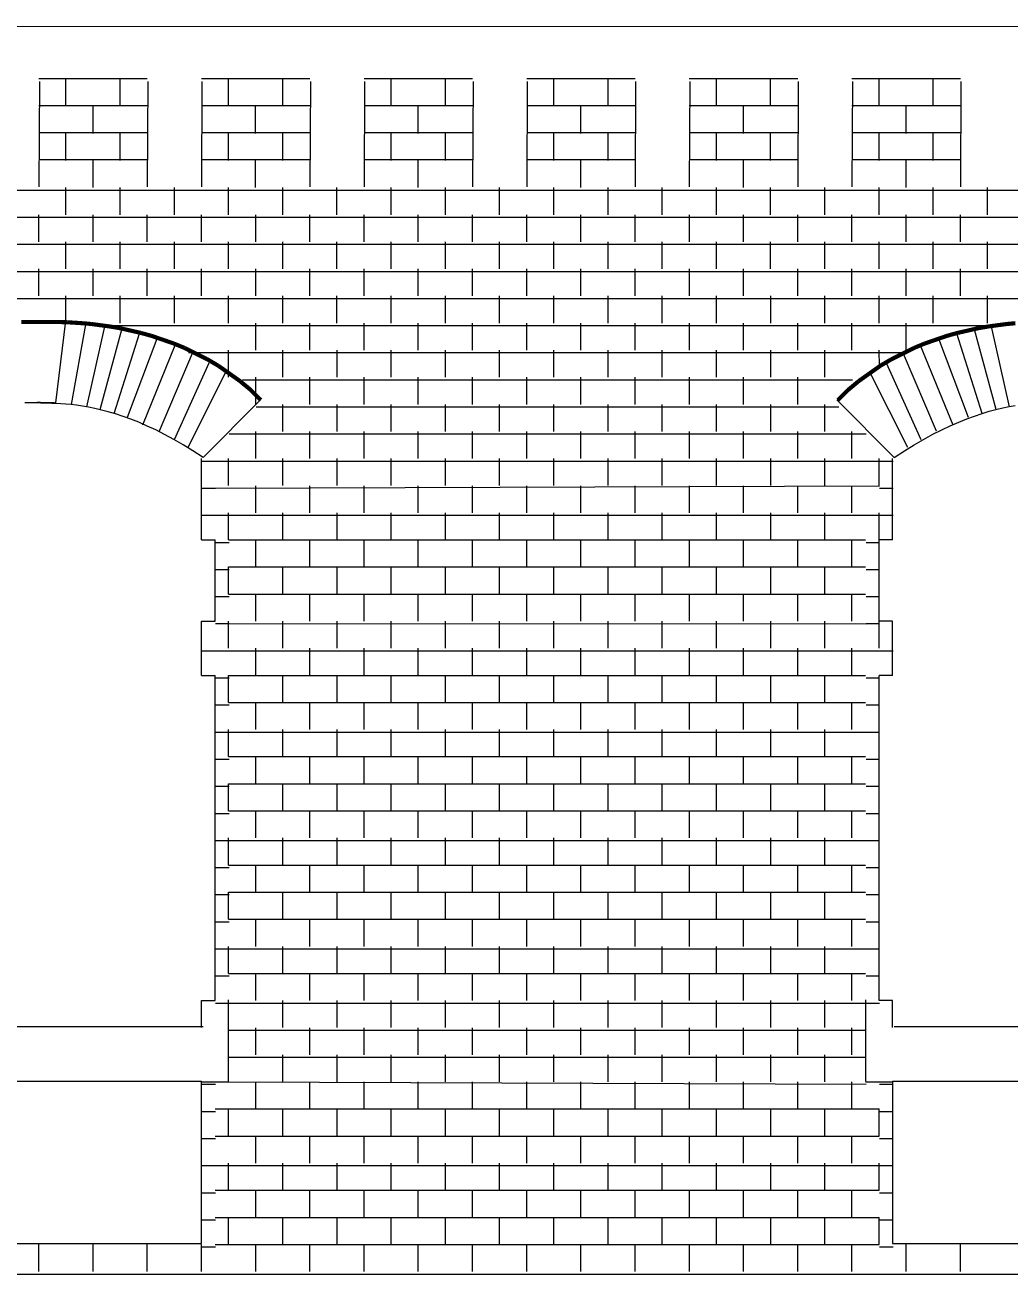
# Model space of a CAD drawing. Extents: x 38 to 304, y 35 to 202.
# Drawn here: x 160.47 to 196.81, y 105.5 to 151.59 of the extents above; entities that cross this region are included whole.
import ezdxf

# ---------------------------------------------------------------- set-up
doc = ezdxf.new("R2010")
doc.units = 0
doc.header["$MEASUREMENT"] = 0
doc.layers.add('OHNE_NAMEN', color=5, linetype='CONTINUOUS')

msp = doc.modelspace()

# ---------------------------------------------------------------- linework, layer by layer
at = {"layer": 'OHNE_NAMEN', "color": 5, "linetype": 'CONTINUOUS'}
msp.add_line((54.9808, 151.5914), (303.0001, 151.5001), dxfattribs=at)
at = {"layer": 'OHNE_NAMEN', "color": 7, "linetype": 'CONTINUOUS'}
for p, q in [((160.9792, 149.6215), (164.9793, 149.6215)), ((161, 149.5002), (160.9792, 145.621)), ((161.9797, 148.5911), (161.9797, 149.5912)), ((163.9799, 148.5911), (163.9799, 149.5912)), ((165.0002, 149.5002), (164.9793, 145.621)), ((166.9792, 149.6215), (170.9794, 149.6215)), ((167.0001, 149.5002), (166.9792, 145.621)), ((167.9797, 148.5911), (167.9797, 149.5912)), ((169.98, 148.5911), (169.98, 149.5912)), ((170.9999, 149.5002), (170.9794, 145.621)), ((172.9793, 149.6215), (176.9794, 149.6215)), ((173.0001, 149.5002), (172.9793, 145.621)), ((173.9798, 148.5911), (173.9798, 149.5912)), ((175.98, 148.5911), (175.98, 149.5912)), ((176.9999, 149.5002), (176.9791, 145.621)), ((178.9793, 149.6215), (182.9795, 149.6215)), ((179.0001, 149.5002), (178.9793, 145.621)), ((179.9798, 148.5911), (179.9798, 149.5912)), ((181.9801, 148.5911), (181.9801, 149.5912)), ((182.9999, 149.5002), (182.9791, 145.621)), ((184.9794, 149.6215), (188.9795, 149.6215)), ((184.9998, 149.5002), (184.9794, 145.621)), ((185.9799, 148.5911), (185.9799, 149.5912)), ((187.9801, 148.5911), (187.9801, 149.5912)), ((189, 149.5002), (188.9792, 145.621)), ((190.9791, 149.6215), (194.9792, 149.6215)), ((190.9999, 149.5002), (190.9791, 145.621)), ((191.9799, 148.5911), (191.9799, 149.5912)), ((193.9801, 148.5911), (193.9801, 149.5912)), ((195, 149.5002), (194.9792, 145.621)), ((160.9792, 148.6214), (164.9793, 148.6214)), ((162.9798, 147.5909), (162.9798, 148.5911)), ((166.9792, 148.6214), (170.9794, 148.6214)), ((168.9798, 147.5909), (168.9798, 148.5911)), ((172.9793, 148.6214), (176.9794, 148.6214)), ((174.9799, 147.5909), (174.9799, 148.5911)), ((178.9793, 148.6214), (182.9795, 148.6214)), ((180.9799, 147.5909), (180.9799, 148.5911)), ((184.9794, 148.6214), (188.9795, 148.6214)), ((186.98, 147.5909), (186.98, 148.5911)), ((190.9791, 148.6214), (194.9792, 148.6214)), ((192.98, 147.5909), (192.98, 148.5911)), ((160.9792, 147.6213), (164.9793, 147.6213)), ((161.98, 146.5912), (161.98, 147.5909)), ((163.9796, 146.5912), (163.9796, 147.5913)), ((166.9792, 147.6213), (170.9794, 147.6213)), ((167.9801, 146.5912), (167.9801, 147.5909)), ((169.9796, 146.5912), (169.9796, 147.5913)), ((172.9793, 147.6213), (176.9794, 147.6213)), ((173.9801, 146.5912), (173.9801, 147.5909)), ((175.9797, 146.5912), (175.9797, 147.5913)), ((178.9793, 147.6213), (182.9795, 147.6213)), ((179.9802, 146.5912), (179.9802, 147.5909)), ((181.9797, 146.5912), (181.9797, 147.5913)), ((184.9794, 147.6213), (188.9795, 147.6213)), ((185.9802, 146.5912), (185.9802, 147.5909)), ((187.9798, 146.5912), (187.9798, 147.5913)), ((190.9791, 147.6213), (194.9792, 147.6213)), ((191.9803, 146.5912), (191.9803, 147.5909)), ((193.9798, 146.5912), (193.9798, 147.5913)), ((160.9792, 146.6215), (164.9793, 146.6215)), ((162.9798, 145.591), (162.9798, 146.5912)), ((166.9792, 146.6215), (170.9794, 146.6215)), ((168.9795, 145.591), (168.9795, 146.5912)), ((172.9793, 146.6215), (176.9794, 146.6215)), ((174.9795, 145.591), (174.9795, 146.5912)), ((178.9793, 146.6215), (182.9795, 146.6215)), ((180.9796, 145.591), (180.9796, 146.5912)), ((184.9794, 146.6215), (188.9795, 146.6215)), ((186.9796, 145.591), (186.9796, 146.5912)), ((190.9791, 146.6215), (194.9792, 146.6215)), ((192.9797, 145.591), (192.9797, 146.5912)), ((55.0002, 145.5), (303.0001, 145.5)), ((161.9804, 144.5906), (161.9804, 145.5907)), ((163.9806, 144.5906), (163.9806, 145.5907)), ((165.9805, 144.5906), (165.9805, 145.5907)), ((167.9804, 144.5906), (167.9804, 145.5907)), ((169.9807, 144.5906), (169.9807, 145.5907)), ((171.9806, 144.5906), (171.9806, 145.5907)), ((173.9805, 144.5906), (173.9805, 145.5907)), ((175.9804, 144.5906), (175.9804, 145.5907)), ((177.9806, 144.5906), (177.9806, 145.5907)), ((179.9805, 144.5906), (179.9805, 145.5907)), ((181.9804, 144.5906), (181.9804, 145.5907)), ((183.9807, 144.5906), (183.9807, 145.5907)), ((185.9806, 144.5906), (185.9806, 145.5907)), ((187.9804, 144.5906), (187.9804, 145.5907)), ((189.9807, 144.5906), (189.9807, 145.5907)), ((191.9806, 144.5906), (191.9806, 145.5907)), ((193.9805, 144.5906), (193.9805, 145.5907)), ((195.9804, 144.5906), (195.9804, 145.5907)), ((55.0002, 144.4999), (303.0001, 144.4999)), ((160.9806, 143.5908), (160.9806, 144.5909)), ((162.9809, 143.5908), (162.9809, 144.5909)), ((164.9808, 143.5908), (164.9808, 144.5909)), ((166.9807, 143.5908), (166.9807, 144.5909)), ((168.9809, 143.5908), (168.9809, 144.5909)), ((170.9808, 143.5908), (170.9808, 144.5909)), ((172.9807, 143.5908), (172.9807, 144.5909)), ((174.9806, 143.5908), (174.9806, 144.5909)), ((176.9808, 143.5908), (176.9808, 144.5909)), ((178.9807, 143.5908), (178.9807, 144.5909)), ((180.9806, 143.5908), (180.9806, 144.5909)), ((182.9809, 143.5908), (182.9809, 144.5909)), ((184.9808, 143.5908), (184.9808, 144.5909)), ((186.9807, 143.5908), (186.9807, 144.5909)), ((188.9809, 143.5908), (188.9809, 144.5909)), ((190.9808, 143.5908), (190.9808, 144.5909)), ((192.9807, 143.5908), (192.9807, 144.5909)), ((194.9806, 143.5908), (194.9806, 144.5909)), ((55.0002, 143.5001), (303.0001, 143.5001)), ((161.9804, 142.5907), (161.9804, 143.5908)), ((163.9806, 142.5907), (163.9806, 143.5908)), ((165.9805, 142.5907), (165.9805, 143.5908)), ((167.9804, 142.5907), (167.9804, 143.5908)), ((169.9807, 142.5907), (169.9807, 143.5908)), ((171.9806, 142.5907), (171.9806, 143.5908)), ((173.9805, 142.5907), (173.9805, 143.5908)), ((175.9804, 142.5907), (175.9804, 143.5908)), ((177.9806, 142.5907), (177.9806, 143.5908)), ((179.9805, 142.5907), (179.9805, 143.5908)), ((181.9804, 142.5907), (181.9804, 143.5908)), ((183.9807, 142.5907), (183.9807, 143.5908)), ((185.9806, 142.5907), (185.9806, 143.5908)), ((187.9804, 142.5907), (187.9804, 143.5908)), ((189.9807, 142.5907), (189.9807, 143.5908)), ((191.9806, 142.5907), (191.9806, 143.5908)), ((193.9805, 142.5907), (193.9805, 143.5908)), ((195.9804, 142.5907), (195.9804, 143.5908)), ((55.0002, 142.5), (303.0001, 142.5)), ((160.9806, 141.5912), (160.9806, 142.5914)), ((162.9805, 141.5912), (162.9805, 142.5914)), ((164.9808, 141.5912), (164.9808, 142.5914)), ((166.9807, 141.5912), (166.9807, 142.5914)), ((168.9806, 141.5912), (168.9806, 142.5914)), ((170.9808, 141.5912), (170.9808, 142.5914)), ((172.9807, 141.5912), (172.9807, 142.5914)), ((174.9806, 141.5912), (174.9806, 142.5914)), ((176.9805, 141.5912), (176.9805, 142.5914)), ((178.9807, 141.5912), (178.9807, 142.5914)), ((180.9806, 141.5912), (180.9806, 142.5914)), ((182.9805, 141.5912), (182.9805, 142.5914)), ((184.9808, 141.5912), (184.9808, 142.5914)), ((186.9807, 141.5912), (186.9807, 142.5914)), ((188.9806, 141.5912), (188.9806, 142.5914)), ((190.9808, 141.5912), (190.9808, 142.5914)), ((192.9807, 141.5912), (192.9807, 142.5914)), ((194.9806, 141.5912), (194.9806, 142.5914)), ((161.9807, 140.5915), (161.9807, 141.5916)), ((163.9806, 140.5915), (163.9806, 141.5916)), ((165.9805, 140.5915), (165.9805, 141.5916)), ((167.9808, 140.5915), (167.9808, 141.5916)), ((169.9807, 140.5915), (169.9807, 141.5916)), ((171.9806, 140.5915), (171.9806, 141.5916)), ((173.9808, 140.5915), (173.9808, 141.5916)), ((175.9807, 140.5915), (175.9807, 141.5916)), ((177.9806, 140.5915), (177.9806, 141.5916)), ((179.9805, 140.5915), (179.9805, 141.5916)), ((181.9808, 140.5915), (181.9808, 141.5916)), ((183.9807, 140.5915), (183.9807, 141.5916)), ((185.9806, 140.5915), (185.9806, 141.5916)), ((187.9808, 140.5915), (187.9808, 141.5916)), ((189.9807, 140.5915), (189.9807, 141.5916)), ((191.9806, 140.5915), (191.9806, 141.5916)), ((193.9809, 140.5915), (193.9809, 141.5916)), ((195.9808, 140.5915), (195.9808, 141.5916)), ((55.0002, 141.4999), (303.0001, 141.4999)), ((161.604, 137.643), (161.9747, 140.6768)), ((168.9806, 139.5906), (168.9806, 140.5908)), ((170.9808, 139.5906), (170.9808, 140.5908)), ((172.9807, 139.5906), (172.9807, 140.5908)), ((174.9806, 139.5906), (174.9806, 140.5908)), ((176.9805, 139.5906), (176.9805, 140.5908)), ((178.9807, 139.5906), (178.9807, 140.5908)), ((180.9806, 139.5906), (180.9806, 140.5908)), ((182.9805, 139.5906), (182.9805, 140.5908)), ((184.9808, 139.5906), (184.9808, 140.5908)), ((186.9807, 139.5906), (186.9807, 140.5908)), ((188.9806, 139.5906), (188.9806, 140.5908)), ((190.9808, 139.5906), (190.9808, 140.5908)), ((192.9807, 139.5906), (192.9807, 140.5908)), ((162.1864, 137.59), (162.7156, 140.5357)), ((162.7509, 137.5018), (163.4208, 140.4652)), ((163.2447, 137.396), (164.0385, 140.3593)), ((163.5001, 140.5001), (196.0002, 140.5001)), ((163.7563, 137.2549), (164.6908, 140.2006)), ((195.7881, 137.2549), (194.8536, 140.2006)), ((196.2997, 137.396), (195.5059, 140.3593)), ((196.7936, 137.5018), (196.1233, 140.4652)), ((164.2502, 137.1198), (165.3438, 140.0242)), ((164.8142, 136.8376), (166.0141, 139.7772)), ((194.7122, 136.8199), (193.5127, 139.7596)), ((195.2766, 137.1021), (194.183, 140.0066)), ((165.426, 136.6199), (166.649, 139.4774)), ((166.5002, 139.5), (193.0001, 139.5)), ((167.9808, 138.5916), (167.9808, 139.5913)), ((169.981, 138.5916), (169.981, 139.5913)), ((171.9809, 138.5916), (171.9809, 139.5913)), ((173.9808, 138.5916), (173.9808, 139.5913)), ((175.9811, 138.5916), (175.9811, 139.5913)), ((177.981, 138.5916), (177.981, 139.5913)), ((179.9809, 138.5916), (179.9809, 139.5913)), ((181.9808, 138.5916), (181.9808, 139.5913)), ((183.981, 138.5916), (183.981, 139.5913)), ((185.9809, 138.5916), (185.9809, 139.5913)), ((187.9808, 138.5916), (187.9808, 139.5913)), ((189.9811, 138.5916), (189.9811, 139.5913)), ((192, 139.0001), (191.981, 139.5913)), ((194.1005, 136.6023), (192.8781, 139.4598)), ((165.9904, 136.2968), (167.2661, 139.1246)), ((166.4843, 136.0145), (167.8661, 138.7542)), ((193.0421, 135.9969), (191.6603, 138.7366)), ((193.5363, 136.2791), (192.2603, 139.107)), ((168.5001, 138.5002), (190.9999, 138.5002)), ((168.9806, 137.5907), (168.9806, 138.5905)), ((170.9808, 137.5907), (170.9808, 138.5905)), ((172.9807, 137.5907), (172.9807, 138.5905)), ((174.9806, 137.5907), (174.9806, 138.5905)), ((176.9805, 137.5907), (176.9805, 138.5905)), ((178.9807, 137.5907), (178.9807, 138.5905)), ((180.9806, 137.5907), (180.9806, 138.5905)), ((182.9805, 137.5907), (182.9805, 138.5905)), ((184.9808, 137.5907), (184.9808, 138.5905)), ((186.9807, 137.5907), (186.9807, 138.5905)), ((188.9806, 137.5907), (188.9806, 138.5905)), ((167.042, 135.6325), (169.1633, 137.7537)), ((169, 137.5001), (190.5, 137.5001)), ((169.981, 136.5917), (169.981, 137.5911)), ((171.9809, 136.5917), (171.9809, 137.5911)), ((173.9808, 136.5917), (173.9808, 137.5911)), ((175.9811, 136.5917), (175.9811, 137.5911)), ((177.981, 136.5917), (177.981, 137.5911)), ((179.9809, 136.5917), (179.9809, 137.5911)), ((181.9808, 136.5917), (181.9808, 137.5911)), ((183.981, 136.5917), (183.981, 137.5911)), ((185.9809, 136.5917), (185.9809, 137.5911)), ((187.9808, 136.5917), (187.9808, 137.5911)), ((189.9811, 136.5917), (189.9811, 137.5911)), ((192.5422, 135.6325), (190.421, 137.7537)), ((168.0002, 136.4999), (191.5001, 136.4999)), ((168.9806, 135.5905), (168.9806, 136.5906)), ((170.9808, 135.5905), (170.9808, 136.5906)), ((172.9807, 135.5905), (172.9807, 136.5906)), ((174.9806, 135.5905), (174.9806, 136.5906)), ((176.9805, 135.5905), (176.9805, 136.5906)), ((178.9807, 135.5905), (178.9807, 136.5906)), ((180.9806, 135.5905), (180.9806, 136.5906)), ((182.9805, 135.5905), (182.9805, 136.5906)), ((184.9808, 135.5905), (184.9808, 136.5906)), ((186.9807, 135.5905), (186.9807, 136.5906)), ((188.9806, 135.5905), (188.9806, 136.5906)), ((190.9808, 135.5905), (190.9808, 136.5906)), ((167.9808, 134.5914), (167.9808, 135.5912)), ((169.981, 134.5914), (169.981, 135.5912)), ((171.9809, 134.5914), (171.9809, 135.5912)), ((173.9808, 134.5914), (173.9808, 135.5912)), ((175.9811, 134.5914), (175.9811, 135.5912)), ((177.981, 134.5914), (177.981, 135.5912)), ((179.9809, 134.5914), (179.9809, 135.5912)), ((181.9808, 134.5914), (181.9808, 135.5912)), ((183.981, 134.5914), (183.981, 135.5912)), ((185.9809, 134.5914), (185.9809, 135.5912)), ((187.9808, 134.5914), (187.9808, 135.5912)), ((189.9811, 134.5914), (189.9811, 135.5912)), ((191.981, 134.5914), (191.981, 135.5912)), ((167.4999, 135.5002), (192, 135.5002)), ((167.4999, 134.5001), (192, 134.5879)), ((168.9806, 133.5906), (168.9806, 134.5907)), ((170.9808, 133.5906), (170.9808, 134.5907)), ((172.9807, 133.5906), (172.9807, 134.5907)), ((174.9806, 133.5906), (174.9806, 134.5907)), ((176.9805, 133.5906), (176.9805, 134.5907)), ((178.9807, 133.5906), (178.9807, 134.5907)), ((180.9806, 133.5906), (180.9806, 134.5907)), ((182.9805, 133.5906), (182.9805, 134.5907)), ((184.9808, 133.5906), (184.9808, 134.5907)), ((186.9807, 133.5906), (186.9807, 134.5907)), ((188.9806, 133.5906), (188.9806, 134.5907)), ((190.9808, 133.5906), (190.9808, 134.5907)), ((167.4999, 133.4999), (192, 133.4999)), ((167.9808, 132.5915), (167.9808, 133.5913)), ((169.981, 132.5915), (169.981, 133.5913)), ((171.9809, 132.5915), (171.9809, 133.5913)), ((173.9808, 132.5915), (173.9808, 133.5913)), ((175.9811, 132.5915), (175.9811, 133.5913)), ((177.981, 132.5915), (177.981, 133.5913)), ((179.9809, 132.5915), (179.9809, 133.5913)), ((181.9808, 132.5915), (181.9808, 133.5913)), ((183.981, 132.5915), (183.981, 133.5913)), ((185.9809, 132.5915), (185.9809, 133.5913)), ((187.9808, 132.5915), (187.9808, 133.5913)), ((189.9811, 132.5915), (189.9811, 133.5913)), ((191.981, 132.5915), (191.981, 133.5913)), ((167.9811, 132.5915), (191.4811, 132.5915)), ((168.9806, 131.5907), (168.9806, 132.5908)), ((170.9808, 131.5907), (170.9808, 132.5908)), ((172.9807, 131.5907), (172.9807, 132.5908)), ((174.9806, 131.5907), (174.9806, 132.5908)), ((176.9805, 131.5907), (176.9805, 132.5908)), ((178.9807, 131.5907), (178.9807, 132.5908)), ((180.9806, 131.5907), (180.9806, 132.5908)), ((182.9805, 131.5907), (182.9805, 132.5908)), ((184.9808, 131.5907), (184.9808, 132.5908)), ((186.9807, 131.5907), (186.9807, 132.5908)), ((188.9806, 131.5907), (188.9806, 132.5908)), ((190.9808, 131.5907), (190.9808, 132.5908)), ((167.9808, 131.5914), (191.4807, 131.5914)), ((167.9808, 130.5916), (167.9808, 131.5914)), ((169.981, 130.5916), (169.981, 131.5914)), ((171.9809, 130.5916), (171.9809, 131.5914)), ((173.9808, 130.5916), (173.9808, 131.5914)), ((175.9811, 130.5916), (175.9811, 131.5914)), ((177.981, 130.5916), (177.981, 131.5914)), ((179.9809, 130.5916), (179.9809, 131.5914)), ((181.9808, 130.5916), (181.9808, 131.5914)), ((183.981, 130.5916), (183.981, 131.5914)), ((185.9809, 130.5916), (185.9809, 131.5914)), ((187.9808, 130.5916), (187.9808, 131.5914)), ((189.9811, 130.5916), (189.9811, 131.5914)), ((167.9811, 130.5913), (191.4811, 130.5913)), ((168.9806, 129.5904), (168.9806, 130.5906)), ((170.9808, 129.5904), (170.9808, 130.5906)), ((172.9807, 129.5904), (172.9807, 130.5906)), ((174.9806, 129.5904), (174.9806, 130.5906)), ((176.9805, 129.5904), (176.9805, 130.5906)), ((178.9807, 129.5904), (178.9807, 130.5906)), ((180.9806, 129.5904), (180.9806, 130.5906)), ((182.9805, 129.5904), (182.9805, 130.5906)), ((184.9808, 129.5904), (184.9808, 130.5906)), ((186.9807, 129.5904), (186.9807, 130.5906)), ((188.9806, 129.5904), (188.9806, 130.5906)), ((190.9808, 129.5904), (190.9808, 130.5906)), ((167.9808, 128.5914), (167.9808, 129.5911)), ((169.981, 128.5914), (169.981, 129.5911)), ((171.9809, 128.5914), (171.9809, 129.5911)), ((173.9808, 128.5914), (173.9808, 129.5911)), ((175.9811, 128.5914), (175.9811, 129.5911)), ((177.981, 128.5914), (177.981, 129.5911)), ((179.9809, 128.5914), (179.9809, 129.5911)), ((181.9808, 128.5914), (181.9808, 129.5911)), ((183.981, 128.5914), (183.981, 129.5911)), ((185.9809, 128.5914), (185.9809, 129.5911)), ((187.9808, 128.5914), (187.9808, 129.5911)), ((189.9811, 128.5914), (189.9811, 129.5911)), ((191.981, 128.5914), (191.981, 129.5911)), ((168.0002, 129.5001), (191.5001, 129.4984)), ((167.4999, 128.5), (192, 128.5)), ((168.9806, 127.5905), (168.9806, 128.5907)), ((170.9808, 127.5905), (170.9808, 128.5907)), ((172.9807, 127.5905), (172.9807, 128.5907)), ((174.9806, 127.5905), (174.9806, 128.5907)), ((176.9805, 127.5905), (176.9805, 128.5907)), ((178.9807, 127.5905), (178.9807, 128.5907)), ((180.9806, 127.5905), (180.9806, 128.5907)), ((182.9805, 127.5905), (182.9805, 128.5907)), ((184.9808, 127.5905), (184.9808, 128.5907)), ((186.9807, 127.5905), (186.9807, 128.5907)), ((188.9806, 127.5905), (188.9806, 128.5907)), ((190.9808, 127.5905), (190.9808, 128.5907)), ((167.9808, 127.5916), (191.4807, 127.5916)), ((167.9808, 126.5915), (167.9808, 127.5913)), ((169.981, 126.5915), (169.981, 127.5913)), ((171.9809, 126.5915), (171.9809, 127.5913)), ((173.9808, 126.5915), (173.9808, 127.5913)), ((175.9811, 126.5915), (175.9811, 127.5913)), ((177.981, 126.5915), (177.981, 127.5913)), ((179.9809, 126.5915), (179.9809, 127.5913)), ((181.9808, 126.5915), (181.9808, 127.5913)), ((183.981, 126.5915), (183.981, 127.5913)), ((185.9809, 126.5915), (185.9809, 127.5913)), ((187.9808, 126.5915), (187.9808, 127.5913)), ((189.9811, 126.5915), (189.9811, 127.5913)), ((167.9811, 126.5915), (191.4811, 126.5915)), ((168.9806, 125.5907), (168.9806, 126.5908)), ((170.9808, 125.5907), (170.9808, 126.5908)), ((172.9807, 125.5907), (172.9807, 126.5908)), ((174.9806, 125.5907), (174.9806, 126.5908)), ((176.9805, 125.5907), (176.9805, 126.5908)), ((178.9807, 125.5907), (178.9807, 126.5908)), ((180.9806, 125.5907), (180.9806, 126.5908)), ((182.9805, 125.5907), (182.9805, 126.5908)), ((184.9808, 125.5907), (184.9808, 126.5908)), ((186.9807, 125.5907), (186.9807, 126.5908)), ((188.9806, 125.5907), (188.9806, 126.5908)), ((190.9808, 125.5907), (190.9808, 126.5908)), ((167.9808, 124.5916), (167.9808, 125.5913)), ((168.0002, 125.5), (191.5001, 125.4982)), ((169.981, 124.5916), (169.981, 125.5913)), ((171.9809, 124.5916), (171.9809, 125.5913)), ((173.9808, 124.5916), (173.9808, 125.5913)), ((175.9811, 124.5916), (175.9811, 125.5913)), ((177.981, 124.5916), (177.981, 125.5913)), ((179.9809, 124.5916), (179.9809, 125.5913)), ((181.9808, 124.5916), (181.9808, 125.5913)), ((183.981, 124.5916), (183.981, 125.5913)), ((185.9809, 124.5916), (185.9809, 125.5913)), ((187.9808, 124.5916), (187.9808, 125.5913)), ((189.9811, 124.5916), (189.9811, 125.5913)), ((167.9811, 124.5912), (191.4811, 124.5912)), ((168.9806, 123.5908), (168.9806, 124.5909)), ((170.9808, 123.5908), (170.9808, 124.5909)), ((172.9807, 123.5908), (172.9807, 124.5909)), ((174.9806, 123.5908), (174.9806, 124.5909)), ((176.9805, 123.5908), (176.9805, 124.5909)), ((178.9807, 123.5908), (178.9807, 124.5909)), ((180.9806, 123.5908), (180.9806, 124.5909)), ((182.9805, 123.5908), (182.9805, 124.5909)), ((184.9808, 123.5908), (184.9808, 124.5909)), ((186.9807, 123.5908), (186.9807, 124.5909)), ((188.9806, 123.5908), (188.9806, 124.5909)), ((190.9808, 123.5908), (190.9808, 124.5909)), ((167.9808, 123.5915), (191.4807, 123.5915)), ((167.9808, 122.5917), (167.9808, 123.5915)), ((169.981, 122.5917), (169.981, 123.5915)), ((171.9809, 122.5917), (171.9809, 123.5915)), ((173.9808, 122.5917), (173.9808, 123.5915)), ((175.9811, 122.5917), (175.9811, 123.5915)), ((177.981, 122.5917), (177.981, 123.5915)), ((179.9809, 122.5917), (179.9809, 123.5915)), ((181.9808, 122.5917), (181.9808, 123.5915)), ((183.981, 122.5917), (183.981, 123.5915)), ((185.9809, 122.5917), (185.9809, 123.5915)), ((187.9808, 122.5917), (187.9808, 123.5915)), ((189.9811, 122.5917), (189.9811, 123.5915)), ((167.9811, 122.5913), (191.4811, 122.5913)), ((168.9806, 121.5905), (168.9806, 122.5906)), ((170.9808, 121.5905), (170.9808, 122.5906)), ((172.9807, 121.5905), (172.9807, 122.5906)), ((174.9806, 121.5905), (174.9806, 122.5906)), ((176.9805, 121.5905), (176.9805, 122.5906)), ((178.9807, 121.5905), (178.9807, 122.5906)), ((180.9806, 121.5905), (180.9806, 122.5906)), ((182.9805, 121.5905), (182.9805, 122.5906)), ((184.9808, 121.5905), (184.9808, 122.5906)), ((186.9807, 121.5905), (186.9807, 122.5906)), ((188.9806, 121.5905), (188.9806, 122.5906)), ((190.9808, 121.5905), (190.9808, 122.5906)), ((167.9808, 120.5914), (167.9808, 121.5912)), ((168.0002, 121.5002), (191.5001, 121.4984)), ((169.981, 120.5914), (169.981, 121.5912)), ((171.9809, 120.5914), (171.9809, 121.5912)), ((173.9808, 120.5914), (173.9808, 121.5912)), ((175.9811, 120.5914), (175.9811, 121.5912)), ((177.981, 120.5914), (177.981, 121.5912)), ((179.9809, 120.5914), (179.9809, 121.5912)), ((181.9808, 120.5914), (181.9808, 121.5912)), ((183.981, 120.5914), (183.981, 121.5912)), ((185.9809, 120.5914), (185.9809, 121.5912)), ((187.9808, 120.5914), (187.9808, 121.5912)), ((189.9811, 120.5914), (189.9811, 121.5912)), ((167.9811, 120.5914), (191.4811, 120.5914)), ((168.9806, 119.5906), (168.9806, 120.5907)), ((170.9808, 119.5906), (170.9808, 120.5907)), ((172.9807, 119.5906), (172.9807, 120.5907)), ((174.9806, 119.5906), (174.9806, 120.5907)), ((176.9805, 119.5906), (176.9805, 120.5907)), ((178.9807, 119.5906), (178.9807, 120.5907)), ((180.9806, 119.5906), (180.9806, 120.5907)), ((182.9805, 119.5906), (182.9805, 120.5907)), ((184.9808, 119.5906), (184.9808, 120.5907)), ((186.9807, 119.5906), (186.9807, 120.5907)), ((188.9806, 119.5906), (188.9806, 120.5907)), ((190.9808, 119.5906), (190.9808, 120.5907)), ((167.9808, 119.5913), (191.4807, 119.5913)), ((167.9808, 118.5915), (167.9808, 119.5913)), ((169.981, 118.5915), (169.981, 119.5913)), ((171.9809, 118.5915), (171.9809, 119.5913)), ((173.9808, 118.5915), (173.9808, 119.5913)), ((175.9811, 118.5915), (175.9811, 119.5913)), ((177.981, 118.5915), (177.981, 119.5913)), ((179.9809, 118.5915), (179.9809, 119.5913)), ((181.9808, 118.5915), (181.9808, 119.5913)), ((183.981, 118.5915), (183.981, 119.5913)), ((185.9809, 118.5915), (185.9809, 119.5913)), ((187.9808, 118.5915), (187.9808, 119.5913)), ((189.9811, 118.5915), (189.9811, 119.5913)), ((167.9811, 118.5915), (191.4811, 118.5915)), ((168.9806, 117.5907), (168.9806, 118.5908)), ((170.9808, 117.5907), (170.9808, 118.5908)), ((172.9807, 117.5907), (172.9807, 118.5908)), ((174.9806, 117.5907), (174.9806, 118.5908)), ((176.9805, 117.5907), (176.9805, 118.5908)), ((178.9807, 117.5907), (178.9807, 118.5908)), ((180.9806, 117.5907), (180.9806, 118.5908)), ((182.9805, 117.5907), (182.9805, 118.5908)), ((184.9808, 117.5907), (184.9808, 118.5908)), ((186.9807, 117.5907), (186.9807, 118.5908)), ((188.9806, 117.5907), (188.9806, 118.5908)), ((190.9808, 117.5907), (190.9808, 118.5908)), ((167.9808, 116.5916), (167.9808, 117.5914)), ((169.981, 116.5916), (169.981, 117.5914)), ((171.9809, 116.5916), (171.9809, 117.5914)), ((173.9808, 116.5916), (173.9808, 117.5914)), ((175.9811, 116.5916), (175.9811, 117.5914)), ((177.981, 116.5916), (177.981, 117.5914)), ((179.9809, 116.5916), (179.9809, 117.5914)), ((181.9808, 116.5916), (181.9808, 117.5914)), ((183.981, 116.5916), (183.981, 117.5914)), ((185.9809, 116.5916), (185.9809, 117.5914)), ((187.9808, 116.5916), (187.9808, 117.5914)), ((189.9811, 116.5916), (189.9811, 117.5914)), ((168.0002, 117.5001), (191.5001, 117.4983)), ((167.9811, 116.5913), (191.4811, 116.5913)), ((168.9806, 115.5905), (168.9806, 116.5906)), ((170.9808, 115.5905), (170.9808, 116.5906)), ((172.9807, 115.5905), (172.9807, 116.5906)), ((174.9806, 115.5905), (174.9806, 116.5906)), ((176.9805, 115.5905), (176.9805, 116.5906)), ((178.9807, 115.5905), (178.9807, 116.5906)), ((180.9806, 115.5905), (180.9806, 116.5906)), ((182.9805, 115.5905), (182.9805, 116.5906)), ((184.9808, 115.5905), (184.9808, 116.5906)), ((186.9807, 115.5905), (186.9807, 116.5906)), ((188.9806, 115.5905), (188.9806, 116.5906)), ((190.9808, 115.5905), (190.9808, 116.5906)), ((167.4999, 115.5001), (192, 115.5001)), ((167.9801, 112.6215), (167.9801, 115.6215)), ((167.9808, 114.5914), (167.9808, 115.5912)), ((169.981, 114.5914), (169.981, 115.5912)), ((171.9809, 114.5914), (171.9809, 115.5912)), ((173.9808, 114.5914), (173.9808, 115.5912)), ((175.9811, 114.5914), (175.9811, 115.5912)), ((177.981, 114.5914), (177.981, 115.5912)), ((179.9809, 114.5914), (179.9809, 115.5912)), ((181.9808, 114.5914), (181.9808, 115.5912)), ((183.981, 114.5914), (183.981, 115.5912)), ((185.9809, 114.5914), (185.9809, 115.5912)), ((187.9808, 114.5914), (187.9808, 115.5912)), ((189.9811, 114.5914), (189.9811, 115.5912)), ((191.4804, 115.6215), (191.4804, 112.6215)), ((168.0002, 114.5), (191.5001, 114.5)), ((168.9806, 113.5906), (168.9806, 114.5907)), ((170.9808, 113.5906), (170.9808, 114.5907)), ((172.9807, 113.5906), (172.9807, 114.5907)), ((174.9806, 113.5906), (174.9806, 114.5907)), ((176.9805, 113.5906), (176.9805, 114.5907)), ((178.9807, 113.5906), (178.9807, 114.5907)), ((180.9806, 113.5906), (180.9806, 114.5907)), ((182.9805, 113.5906), (182.9805, 114.5907)), ((184.9808, 113.5906), (184.9808, 114.5907)), ((186.9807, 113.5906), (186.9807, 114.5907)), ((188.9806, 113.5906), (188.9806, 114.5907)), ((190.9808, 113.5906), (190.9808, 114.5907)), ((167.9808, 112.5915), (167.9808, 113.5913)), ((168.0002, 113.4999), (191.5001, 113.4999)), ((169.981, 112.5915), (169.981, 113.5913)), ((171.9809, 112.5915), (171.9809, 113.5913)), ((173.9808, 112.5915), (173.9808, 113.5913)), ((175.9811, 112.5915), (175.9811, 113.5913)), ((177.981, 112.5915), (177.981, 113.5913)), ((179.9809, 112.5915), (179.9809, 113.5913)), ((181.9808, 112.5915), (181.9808, 113.5913)), ((183.981, 112.5915), (183.981, 113.5913)), ((185.9809, 112.5915), (185.9809, 113.5913)), ((187.9808, 112.5915), (187.9808, 113.5913)), ((189.9811, 112.5915), (189.9811, 113.5913)), ((166.9803, 112.5915), (167.9804, 112.5915)), ((166.9803, 112.5915), (167.9804, 112.5915)), ((167.9811, 112.5915), (191.5001, 112.5001)), ((168.9806, 111.5907), (168.9806, 112.5908)), ((170.9808, 111.5907), (170.9808, 112.5908)), ((172.9807, 111.5907), (172.9807, 112.5908)), ((174.9806, 111.5907), (174.9806, 112.5908)), ((176.9805, 111.5907), (176.9805, 112.5908)), ((178.9807, 111.5907), (178.9807, 112.5908)), ((180.9806, 111.5907), (180.9806, 112.5908)), ((182.9805, 111.5907), (182.9805, 112.5908)), ((184.9808, 111.5907), (184.9808, 112.5908)), ((186.9807, 111.5907), (186.9807, 112.5908)), ((188.9806, 111.5907), (188.9806, 112.5908)), ((190.9808, 111.5907), (190.9808, 112.5908)), ((191.4804, 112.5915), (192.4808, 112.5915)), ((191.4807, 112.5915), (192.4808, 112.5915)), ((167.4809, 111.5914), (191.981, 111.5914)), ((167.9808, 110.5916), (167.9808, 111.5914)), ((169.981, 110.5916), (169.981, 111.5914)), ((171.9809, 110.5916), (171.9809, 111.5914)), ((173.9808, 110.5916), (173.9808, 111.5914)), ((175.9811, 110.5916), (175.9811, 111.5914)), ((177.981, 110.5916), (177.981, 111.5914)), ((179.9809, 110.5916), (179.9809, 111.5914)), ((181.9808, 110.5916), (181.9808, 111.5914)), ((183.981, 110.5916), (183.981, 111.5914)), ((185.9809, 110.5916), (185.9809, 111.5914)), ((187.9808, 110.5916), (187.9808, 111.5914)), ((189.9811, 110.5916), (189.9811, 111.5914)), ((191.981, 110.5916), (191.981, 111.5914)), ((167.4816, 110.5912), (191.9813, 110.5912)), ((168.9806, 109.5908), (168.9806, 110.5909)), ((170.9808, 109.5908), (170.9808, 110.5909)), ((172.9807, 109.5908), (172.9807, 110.5909)), ((174.9806, 109.5908), (174.9806, 110.5909)), ((176.9805, 109.5908), (176.9805, 110.5909)), ((178.9807, 109.5908), (178.9807, 110.5909)), ((180.9806, 109.5908), (180.9806, 110.5909)), ((182.9805, 109.5908), (182.9805, 110.5909)), ((184.9808, 109.5908), (184.9808, 110.5909)), ((186.9807, 109.5908), (186.9807, 110.5909)), ((188.9806, 109.5908), (188.9806, 110.5909)), ((190.9808, 109.5908), (190.9808, 110.5909)), ((167.4999, 109.5001), (192, 109.5001)), ((167.9808, 108.5917), (167.9808, 109.5915)), ((169.981, 108.5917), (169.981, 109.5915)), ((171.9809, 108.5917), (171.9809, 109.5915)), ((173.9808, 108.5917), (173.9808, 109.5915)), ((175.9811, 108.5917), (175.9811, 109.5915)), ((177.981, 108.5917), (177.981, 109.5915)), ((179.9809, 108.5917), (179.9809, 109.5915)), ((181.9808, 108.5917), (181.9808, 109.5915)), ((183.981, 108.5917), (183.981, 109.5915)), ((185.9809, 108.5917), (185.9809, 109.5915)), ((187.9808, 108.5917), (187.9808, 109.5915)), ((189.9811, 108.5917), (189.9811, 109.5915)), ((191.981, 108.5917), (191.981, 109.5915)), ((167.4812, 108.5913), (191.981, 108.5913)), ((168.9806, 107.5905), (168.9806, 108.5906)), ((170.9808, 107.5905), (170.9808, 108.5906)), ((172.9807, 107.5905), (172.9807, 108.5906)), ((174.9806, 107.5905), (174.9806, 108.5906)), ((176.9805, 107.5905), (176.9805, 108.5906)), ((178.9807, 107.5905), (178.9807, 108.5906)), ((180.9806, 107.5905), (180.9806, 108.5906)), ((182.9805, 107.5905), (182.9805, 108.5906)), ((184.9808, 107.5905), (184.9808, 108.5906)), ((186.9807, 107.5905), (186.9807, 108.5906)), ((188.9806, 107.5905), (188.9806, 108.5906)), ((190.9808, 107.5905), (190.9808, 108.5906)), ((167.4809, 107.5916), (191.981, 107.5916)), ((167.9808, 106.5914), (167.9808, 107.5912)), ((169.981, 106.5914), (169.981, 107.5912)), ((171.9809, 106.5914), (171.9809, 107.5912)), ((173.9808, 106.5914), (173.9808, 107.5912)), ((175.9811, 106.5914), (175.9811, 107.5912)), ((177.981, 106.5914), (177.981, 107.5912)), ((179.9809, 106.5914), (179.9809, 107.5912)), ((181.9808, 106.5914), (181.9808, 107.5912)), ((183.981, 106.5914), (183.981, 107.5912)), ((185.9809, 106.5914), (185.9809, 107.5912)), ((187.9808, 106.5914), (187.9808, 107.5912)), ((189.9811, 106.5914), (189.9811, 107.5912)), ((191.981, 106.5914), (191.981, 107.5912)), ((160.9806, 105.5906), (160.9806, 106.5907)), ((162.9805, 105.5906), (162.9805, 106.5907)), ((164.9808, 105.5906), (164.9808, 106.5907)), ((166.9807, 105.5906), (166.9807, 106.5907)), ((167.4812, 106.5914), (191.981, 106.5914)), ((168.9806, 105.5906), (168.9806, 106.5907)), ((170.9808, 105.5906), (170.9808, 106.5907)), ((172.9807, 105.5906), (172.9807, 106.5907)), ((174.9806, 105.5906), (174.9806, 106.5907)), ((176.9805, 105.5906), (176.9805, 106.5907)), ((178.9807, 105.5906), (178.9807, 106.5907)), ((180.9806, 105.5906), (180.9806, 106.5907)), ((182.9805, 105.5906), (182.9805, 106.5907)), ((184.9808, 105.5906), (184.9808, 106.5907)), ((186.9807, 105.5906), (186.9807, 106.5907)), ((188.9806, 105.5906), (188.9806, 106.5907)), ((190.9808, 105.5906), (190.9808, 106.5907)), ((192.9807, 105.5906), (192.9807, 106.5907)), ((194.9806, 105.5906), (194.9806, 106.5907)), ((55.0002, 105.5), (303.0001, 105.5))]:
    msp.add_line(p, q, dxfattribs=at)
at = {"layer": 'OHNE_NAMEN', "color": 1, "linetype": 'CONTINUOUS'}
for p, q in [((161.563, 137.643), (160.5629, 137.6507)), ((166.9803, 132.5915), (166.9803, 135.5916)), ((192.4808, 132.5915), (192.4808, 135.5916)), ((167.0001, 135.5002), (167.4999, 135.5002)), ((192, 135.5002), (192.5002, 135.5002)), ((167.0001, 134.5004), (167.4999, 134.5004)), ((192, 134.5001), (192.5002, 134.5001)), ((167.0001, 133.5003), (167.4999, 133.5003)), ((192, 133.4999), (192.5002, 133.4999)), ((166.9803, 132.5915), (167.4805, 132.5915)), ((167.4805, 129.5915), (167.4805, 132.5915)), ((167.4999, 132.4998), (167.9998, 132.4998)), ((191.5001, 132.5002), (192, 132.5002)), ((191.9803, 129.5915), (191.9803, 132.5915)), ((192.4808, 132.5915), (191.9803, 132.5915)), ((167.4999, 131.5004), (167.9998, 131.5004)), ((191.5001, 131.5), (192, 131.5)), ((167.4999, 130.5003), (167.9998, 130.5003)), ((191.5001, 130.5003), (192, 130.5003)), ((166.9803, 127.5916), (166.9803, 129.5915)), ((166.9803, 129.5915), (167.4805, 129.5915)), ((192.4808, 129.5915), (191.9803, 129.5915)), ((192.4808, 127.5916), (192.4808, 129.5915)), ((167.4999, 129.5001), (167.9998, 129.5001)), ((191.5001, 129.5001), (192, 129.5001)), ((167.0001, 128.5), (167.4999, 128.5)), ((192, 128.5), (192.5002, 128.5)), ((166.9803, 127.5916), (167.4805, 127.5916)), ((167.4805, 115.5915), (167.4805, 127.5916)), ((167.4999, 127.5002), (167.9998, 127.5002)), ((191.5001, 127.5002), (192, 127.5002)), ((191.9803, 115.5915), (191.9803, 127.5916)), ((192.4808, 127.5916), (191.9803, 127.5916)), ((167.4999, 126.5001), (167.9998, 126.5001)), ((191.5001, 126.5001), (192, 126.5001)), ((167.4999, 125.5), (167.9998, 125.5)), ((191.5001, 125.5), (192, 125.5)), ((167.4999, 124.5002), (167.9998, 124.5002)), ((191.5001, 124.5002), (192, 124.5002)), ((167.4999, 123.5001), (167.9998, 123.5001)), ((191.5001, 123.5001), (192, 123.5001)), ((167.4999, 122.5), (167.9998, 122.5)), ((191.5001, 122.5), (192, 122.5)), ((167.4999, 121.5002), (167.9998, 121.5002)), ((191.5001, 121.5002), (192, 121.5002)), ((167.4999, 120.5001), (167.9998, 120.5001)), ((191.5001, 120.5001), (192, 120.5001)), ((167.4999, 119.5003), (167.9998, 119.5003)), ((191.5001, 119.5003), (192, 119.5003)), ((167.4999, 118.5002), (167.9998, 118.5002)), ((191.5001, 118.5002), (192, 118.5002)), ((167.4999, 117.5001), (167.9998, 117.5001)), ((191.5001, 117.5001), (192, 117.5001)), ((167.4999, 116.5003), (167.9998, 116.5003)), ((191.5001, 116.5003), (192, 116.5003)), ((166.9803, 114.5914), (166.9803, 115.5915)), ((166.9803, 115.5915), (167.4805, 115.5915)), ((192.4808, 115.5915), (191.9803, 115.5915)), ((192.4808, 114.5914), (192.4808, 115.5915)), ((155.042, 114.6323), (167.042, 114.6323)), ((192.5422, 114.6323), (204.5423, 114.6323)), ((154.9799, 112.6215), (166.98, 112.6215)), ((166.98, 106.6214), (166.98, 112.6215)), ((167.0001, 112.5001), (167.4999, 112.5001)), ((192, 112.5001), (192.4999, 112.5001)), ((192.4798, 112.6215), (204.4799, 112.6215)), ((192.4798, 112.6215), (192.4798, 106.6214)), ((167.0001, 111.5004), (167.4999, 111.5004)), ((192, 111.5004), (192.4999, 111.5004)), ((167.0001, 110.5002), (167.4999, 110.5002)), ((192, 110.5002), (192.4999, 110.5002)), ((167.0001, 109.5001), (167.4999, 109.5001)), ((192, 109.5001), (192.4999, 109.5001)), ((167.0001, 108.5003), (167.4999, 108.5003)), ((192, 108.5003), (192.4999, 108.5003)), ((167.0001, 107.4999), (167.4999, 107.4999)), ((192, 107.4999), (192.4999, 107.4999)), ((154.9799, 106.6214), (166.98, 106.6214)), ((160.981, 106.0916), (160.981, 106.4916)), ((162.9809, 106.0916), (162.9809, 106.4916)), ((164.9811, 106.0916), (164.9811, 106.4916)), ((167.0001, 106.5001), (167.4999, 106.5001)), ((192, 106.5001), (192.4999, 106.5001)), ((192.4798, 106.6214), (204.4799, 106.6214)), ((192.9811, 106.0916), (192.9811, 106.4916)), ((194.9813, 106.0916), (194.9813, 106.4916))]:
    msp.add_line(p, q, dxfattribs=at)
at = {"layer": 'OHNE_NAMEN', "color": 7, "linetype": 'CONTINUOUS', "const_width": 0.1528}
for points in [[(160.334, 140.6289), (160.5478, 140.6317)], [(160.5478, 140.6317), (160.7612, 140.6342)], [(160.7612, 140.6342), (160.9347, 140.6324)], [(160.9347, 140.6324), (161.0596, 140.6324)], [(161.1669, 140.6324), (161.042, 140.6324)], [(161.3408, 140.6342), (161.1669, 140.6324)], [(161.5553, 140.6317), (161.3408, 140.6342)], [(161.7698, 140.6289), (161.5553, 140.6317)], [(162.0248, 140.6218), (161.7698, 140.6289)], [(162.3124, 140.6038), (162.0248, 140.6218)], [(162.5995, 140.5858), (162.3124, 140.6038)], [(162.9191, 140.5569), (162.5995, 140.5858)], [(163.2627, 140.511), (162.9191, 140.5569)], [(163.606, 140.4652), (163.2627, 140.511)], [(196.0076, 140.4652), (196.3491, 140.511)], [(196.3491, 140.511), (196.6909, 140.5569)], [(196.6909, 140.5569), (197.0087, 140.5858)], [(163.9736, 140.402), (163.606, 140.4652)], [(164.3567, 140.3156), (163.9736, 140.402)], [(164.7398, 140.2292), (164.3567, 140.3156)], [(165.1385, 140.1195), (164.7398, 140.2292)], [(165.5445, 139.9797), (165.1385, 140.1195)], [(194.0782, 139.9797), (194.4825, 140.1195)], [(194.4825, 140.1195), (194.8794, 140.2292)], [(194.8794, 140.2292), (195.2607, 140.3156)], [(195.2607, 140.3156), (195.6417, 140.402)], [(195.6417, 140.402), (196.0076, 140.4652)], [(165.9505, 139.84), (165.5445, 139.9797)], [(166.3636, 139.6707), (165.9505, 139.84)], [(166.776, 139.465), (166.3636, 139.6707)], [(192.852, 139.465), (193.2626, 139.6707)], [(193.2626, 139.6707), (193.6743, 139.84)], [(193.6743, 139.84), (194.0782, 139.9797)], [(167.1884, 139.2597), (166.776, 139.465)], [(167.5998, 139.0181), (167.1884, 139.2597)], [(192.0307, 139.0181), (192.441, 139.2597)], [(192.441, 139.2597), (192.852, 139.465)], [(168.0016, 138.7341), (167.5998, 139.0181)], [(168.4038, 138.4501), (168.0016, 138.7341)], [(191.2285, 138.4501), (191.6292, 138.7341)], [(191.6292, 138.7341), (192.0307, 139.0181)], [(168.796, 138.1238), (168.4038, 138.4501)], [(190.8365, 138.1238), (191.2285, 138.4501)], [(169.1711, 137.7488), (168.796, 138.1238)], [(190.4615, 137.7488), (190.8365, 138.1238)]]:
    msp.add_lwpolyline(points, dxfattribs=at)
at = {"layer": 'OHNE_NAMEN', "color": 7, "linetype": 'CONTINUOUS'}
for points in [[(160.4673, 137.6564), (160.6236, 137.6613)], [(160.6236, 137.6613), (160.7799, 137.6659)], [(160.7799, 137.6659), (160.9206, 137.6666)], [(160.9206, 137.6666), (161.0455, 137.6666)], [(161.1669, 137.6324), (161.042, 137.6324)], [(161.3076, 137.6324), (161.1669, 137.6324)], [(161.4639, 137.6285), (161.3076, 137.6324)], [(161.6202, 137.6246), (161.4639, 137.6285)], [(161.792, 137.6168), (161.6202, 137.6246)], [(161.9797, 137.6013), (161.792, 137.6168)], [(162.167, 137.5854), (161.9797, 137.6013)], [(162.3702, 137.5622), (162.167, 137.5854)], [(162.5889, 137.5269), (162.3702, 137.5622)], [(162.8077, 137.492), (162.5889, 137.5269)], [(163.0419, 137.445), (162.8077, 137.492)], [(163.292, 137.3826), (163.0419, 137.445)], [(163.5421, 137.3202), (163.292, 137.3826)], [(196.0439, 137.335), (196.294, 137.3995)], [(196.294, 137.3995), (196.5441, 137.4641)], [(196.5441, 137.4641), (196.7787, 137.5131)], [(196.7787, 137.5131), (196.9978, 137.5502)], [(163.8078, 137.2418), (163.5421, 137.3202)], [(164.0889, 137.1441), (163.8078, 137.2418)], [(164.3701, 137.0464), (164.0889, 137.1441)], [(164.6671, 136.9293), (164.3701, 137.0464)], [(164.9793, 136.7885), (164.6671, 136.9293)], [(194.6053, 136.7942), (194.9182, 136.9363)], [(194.9182, 136.9363), (195.2152, 137.0552)], [(195.2152, 137.0552), (195.4967, 137.1551)], [(195.4967, 137.1551), (195.7779, 137.2545)], [(195.7779, 137.2545), (196.0439, 137.335)], [(165.2919, 136.6481), (164.9793, 136.7885)], [(165.6203, 136.4841), (165.2919, 136.6481)], [(165.9639, 136.2925), (165.6203, 136.4841)], [(193.6207, 136.2939), (193.9643, 136.4865)], [(193.9643, 136.4865), (194.2927, 136.6517)], [(194.2927, 136.6517), (194.6053, 136.7942)], [(166.3076, 136.1013), (165.9639, 136.2925)], [(166.667, 135.8826), (166.3076, 136.1013)], [(192.9172, 135.8826), (193.2767, 136.1017)], [(193.2767, 136.1017), (193.6207, 136.2939)], [(167.042, 135.6325), (166.667, 135.8826)], [(192.5422, 135.6325), (192.9172, 135.8826)]]:
    msp.add_lwpolyline(points, dxfattribs=at)

doc.saveas('drawing.dxf')
